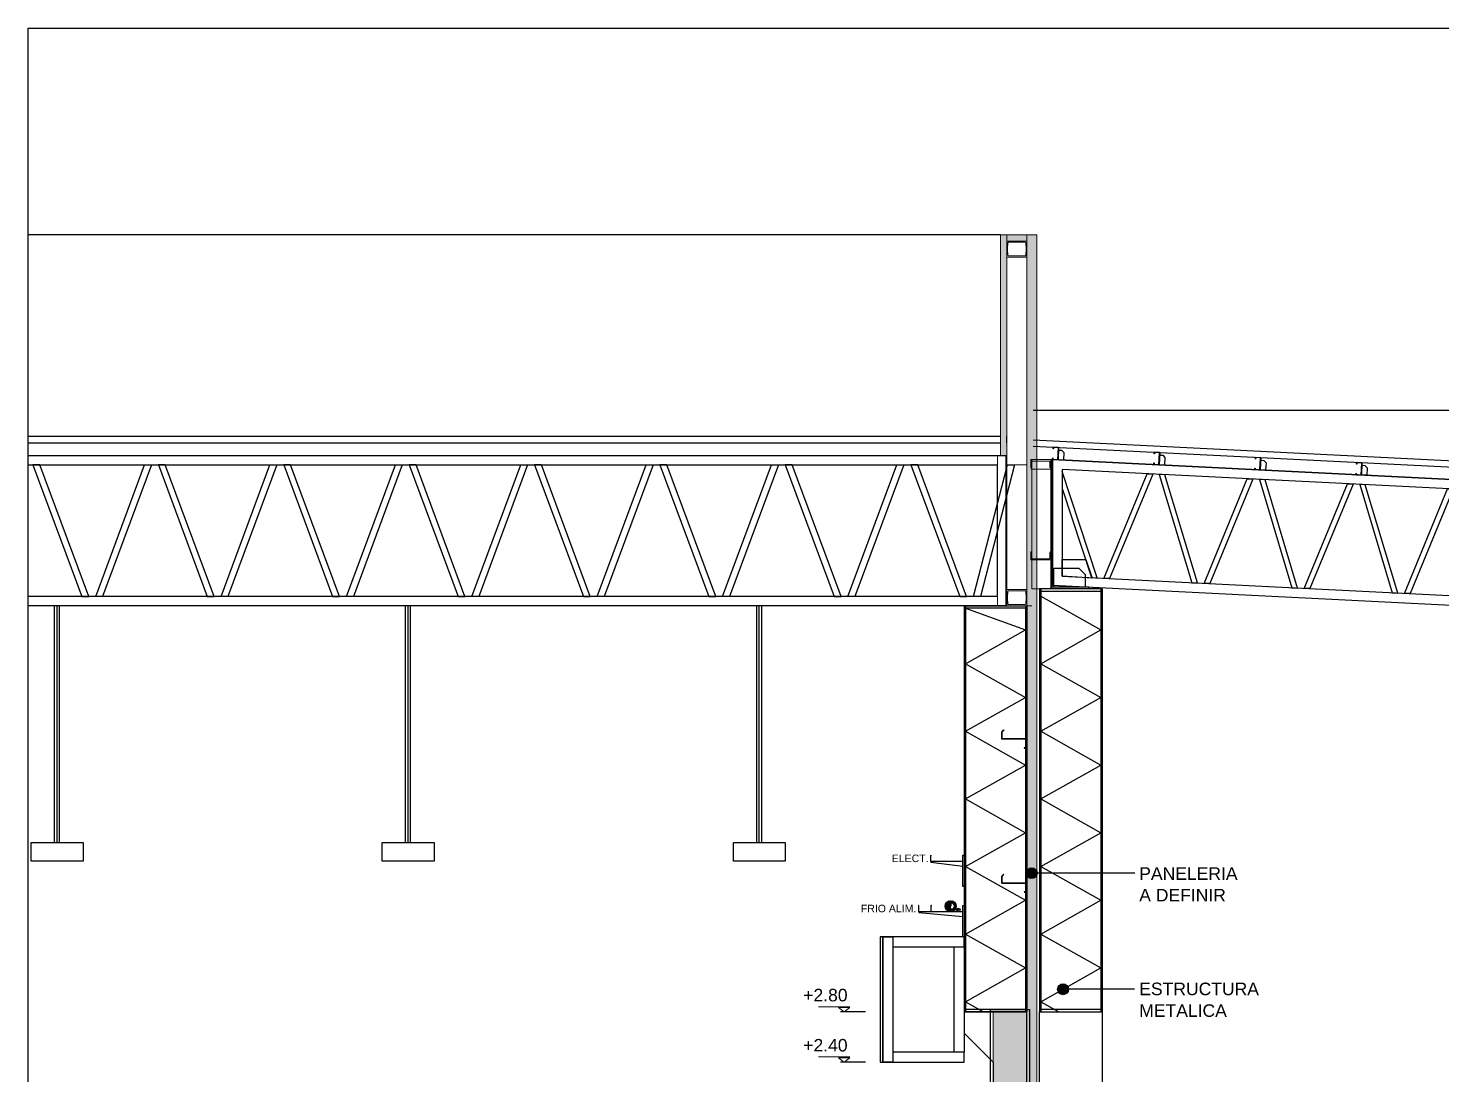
# Model space of a CAD drawing. Header units: inches. Extents: x -309 to 190, y -1585 to -1350.
# Drawn here: x -12.25 to -0.98, y -1406.21 to -1397.86 of the extents above; entities that cross this region are included whole.
import ezdxf

# ---------------------------------------------------------------- set-up
doc = ezdxf.new("R2010")
doc.units = ezdxf.units.IN
doc.header["$MEASUREMENT"] = 0
doc.linetypes.add('HIDDEN', pattern=[0.375, 0.25, -0.125])
doc.layers.get('0').update_dxf_attribs({"color": 9, "linetype": 'CONTINUOUS'})
for name, color, linetype in [('0-TISI-TITULOS', 9, 'CONTINUOUS'), ('0.50', 9, 'CONTINUOUS'), ('01-TISI-COTAS', 9, 'CONTINUOUS'), ('02', 9, 'CONTINUOUS'), ('10-TEXTO-20', 9, 'CONTINUOUS'), ('COLOR MURO MUNI', 9, 'CONTINUOUS'), ('condensador', 9, 'HIDDEN'), ('COT', 9, 'CONTINUOUS'), ('REVOQUE', 9, 'CONTINUOUS'), ('TEXTOS', 9, 'CONTINUOUS'), ('V1', 9, 'CONTINUOUS')]:
    doc.layers.add(name, color=color, linetype=linetype)
for name, color, linetype, lineweight in [('cotas', 9, 'CONTINUOUS', 15), ('MUR_REF_MUROS', 9, 'CONTINUOUS', 9), ('MURO 27', 9, 'CONTINUOUS', 9), ('OT_SECCION_EDIFICIO', 9, 'CONTINUOUS', 15), ('referencias 01', 9, 'CONTINUOUS', 18)]:
    doc.layers.add(name, color=color, linetype=linetype, lineweight=lineweight)
doc.styles.add('COTAS', font='arial.ttf')
doc.styles.add('ROMANS', font='arial.ttf')

# ---------------------------------------------------------------- blocks, each defined once
blk = doc.blocks.new('Z 20060252')
at = {"layer": '01-TISI-COTAS', "ltscale": 3}
for p, q in [((-196, 2), (-4, 2)), ((-196, 0), (-4, 0)), ((-16, 74), (-17, 73)), ((-2, 55), (-17, 73)), ((-1, 56), (-16, 74)), ((-2, 4), (-2, 54)), ((0, 4), (0, 54)), ((-200, -2), (-200, -56)), ((-198, -2), (-198, -56)), ((-198, -59), (-180, -73)), ((-197, -58), (-179, -72)), ((-180, -73), (-179, -72))]:
    blk.add_line(p, q, dxfattribs=at)
for centre, radius, start, end in [((-196, -2), 4, 90, 180), ((-196, -2), 2, 90, 180), ((-4, 4), 2, 270, 0), ((-4, 4), 4, 270, 0), ((-4, 54), 2, 0, 39.6404), ((-4, 54), 4, 0, 39.6404), ((-196, -56), 4, 180, 231.9339), ((-196, -56), 2, 180, 231.9339)]:
    blk.add_arc(centre, radius, start, end, dxfattribs=at)

msp = doc.modelspace()

# ---------------------------------------------------------------- hatches: boundary and pattern name
h = msp.add_hatch(color=256)
h.dxf.hatch_style = 1
edge = h.paths.add_edge_path()
edge.add_arc((-4.248, -1404.602), 0.0433, 0, 360)
h = msp.add_hatch()
h.set_pattern_fill('HONEY', color=256, scale=0.04)
h.set_pattern_definition([(0, (-274.459841, -917.400465), (0.0075, 0.00433012702), [0.005, -0.01]), (120, (-274.459841, -917.400465), (-0.0075, 0.00433012702), [0.005, -0.01]), (60, (-274.459841, -917.400465), (0, 0.008660254038), [-0.01, 0.005])])
h.paths.add_polyline_path([(-4.937, -1404.865, 0.398927), (-4.896, -1404.909), (-4.891, -1404.909, 0.398927), (-4.85, -1404.865, 1)])
h.paths.add_polyline_path([(-4.866, -1404.865, -1), (-4.921, -1404.865, -1)], flags=16)
h = msp.add_hatch(color=256)
h.dxf.hatch_style = 1
h.paths.add_polyline_path([(-4.913, -1404.845, 0.198912), (-4.921, -1404.865, 0.599424), (-4.878, -1404.888), (-4.879, -1404.888, -0.82148), (-4.894, -1404.865, 1)])
h = msp.add_hatch(color=256)
h.dxf.hatch_style = 1
h.paths.add_polyline_path([(-4.843, -1404.885, 0.198912), (-4.847, -1404.895, 0.651507), (-4.824, -1404.905), (-4.824, -1404.905, -0.954787), (-4.833, -1404.895, 1)])
h = msp.add_hatch(color=256)
h.dxf.hatch_style = 1
edge = h.paths.add_edge_path()
edge.add_arc((-3.998, -1405.528), 0.0433, 0, 360)
at = {"layer": '0.50'}
for points in [[(-4.496, -1401.269), (-4.496, -1399.509), (-4.266, -1399.509), (-4.266, -1399.545), (-4.266, -1399.559), (-4.286, -1399.559), (-4.286, -1399.559), (-4.446, -1399.559), (-4.446, -1401.269)], [(-4.206, -1399.509), (-4.206, -1406.507), (-4.286, -1406.507), (-4.286, -1399.509)]]:
    msp.add_hatch(color=256, dxfattribs=at).paths.add_polyline_path(points)
at = {"layer": 'MURO 27'}
msp.add_hatch(color=256, dxfattribs=at).paths.add_polyline_path([(-4.555, -1405.709), (-4.285, -1405.709), (-4.285, -1408.589), (-4.555, -1408.589)])

# ---------------------------------------------------------------- linework, layer by layer
for p, q in [((-4.032, -1401.306), (-4.092, -1401.303)), ((-12.041, -1404.358, 0), (-12.041, -1402.469, 0)), ((-12.021, -1404.358, 0), (-12.021, -1402.469, 0)), ((-12.001, -1404.358, 0), (-12.001, -1402.469, 0)), ((-9.241, -1404.358, 0), (-9.241, -1402.469, 0)), ((-9.221, -1404.358, 0), (-9.221, -1402.469, 0)), ((-9.201, -1404.358, 0), (-9.201, -1402.469, 0)), ((-6.441, -1404.358, 0), (-6.441, -1402.469, 0)), ((-6.421, -1404.358, 0), (-6.421, -1402.469, 0)), ((-6.401, -1404.358, 0), (-6.401, -1402.469, 0))]:
    msp.add_line(p, q)
for points in [[(4.666, -1411.615), (-12.251, -1411.615), (-12.251, -1397.862), (4.666, -1397.862)], [(-3.328, -1401.416), (-3.283, -1401.418), (-3.627, -1402.252), (-3.672, -1402.25)], [(-3.185, -1401.423), (-3.23, -1401.421), (-2.971, -1402.285), (-2.926, -1402.287)], [(-2.529, -1401.456), (-2.484, -1401.458), (-2.828, -1402.292), (-2.873, -1402.29)], [(-2.386, -1401.463), (-2.431, -1401.461), (-2.172, -1402.325), (-2.127, -1402.327)], [(-1.73, -1401.496), (-1.685, -1401.498), (-2.029, -1402.332), (-2.074, -1402.33)], [(-1.587, -1401.503), (-1.632, -1401.501), (-1.373, -1402.365), (-1.328, -1402.367)], [(-0.931, -1401.536), (-0.886, -1401.538), (-1.23, -1402.372), (-1.275, -1402.37)], [(-4.091, -1402.32), (-4.091, -1402.332), (-3.791, -1402.332), (-3.791, -1402.319)]]:
    msp.add_lwpolyline(points, close=True)
at = {"elevation": 0}
for points in [[(-4.446, -1401.169), (-4.446, -1401.169), (-4.446, -1401.119), (-4.446, -1401.119)], [(-12.251, -1401.269), (-4.454, -1401.269), (-4.454, -1402.469), (-12.251, -1402.469)], [(-12.251, -1401.344), (-4.522, -1401.344), (-4.522, -1402.394), (-12.251, -1402.394)], [(-12.213, -1401.344), (-11.823, -1402.394), (-11.768, -1402.394), (-12.158, -1401.344), (-12.213, -1401.344)], [(-11.268, -1401.344), (-11.658, -1402.394), (-11.713, -1402.394), (-11.323, -1401.344), (-11.268, -1401.344)], [(-11.213, -1401.344), (-10.823, -1402.394), (-10.768, -1402.394), (-11.158, -1401.344), (-11.213, -1401.344)], [(-10.268, -1401.344), (-10.658, -1402.394), (-10.713, -1402.394), (-10.323, -1401.344), (-10.268, -1401.344)], [(-10.213, -1401.344), (-9.823, -1402.394), (-9.768, -1402.394), (-10.158, -1401.344), (-10.213, -1401.344)], [(-9.268, -1401.344), (-9.658, -1402.394), (-9.713, -1402.394), (-9.323, -1401.344), (-9.268, -1401.344)], [(-9.213, -1401.344), (-8.823, -1402.394), (-8.768, -1402.394), (-9.158, -1401.344), (-9.213, -1401.344)], [(-8.268, -1401.344), (-8.658, -1402.394), (-8.713, -1402.394), (-8.323, -1401.344), (-8.268, -1401.344)], [(-8.213, -1401.344), (-7.823, -1402.394), (-7.768, -1402.394), (-8.158, -1401.344), (-8.213, -1401.344)], [(-7.268, -1401.344), (-7.658, -1402.394), (-7.713, -1402.394), (-7.323, -1401.344), (-7.268, -1401.344)], [(-7.213, -1401.344), (-6.823, -1402.394), (-6.768, -1402.394), (-7.158, -1401.344), (-7.213, -1401.344)], [(-6.268, -1401.344), (-6.658, -1402.394), (-6.713, -1402.394), (-6.323, -1401.344), (-6.268, -1401.344)], [(-6.213, -1401.344), (-5.823, -1402.394), (-5.768, -1402.394), (-6.158, -1401.344), (-6.213, -1401.344)], [(-5.268, -1401.344), (-5.658, -1402.394), (-5.713, -1402.394), (-5.323, -1401.344), (-5.268, -1401.344)], [(-5.211, -1401.344), (-4.822, -1402.394), (-4.767, -1402.394), (-5.156, -1401.344), (-5.211, -1401.344)], [(-4.385, -1401.344), (-4.656, -1402.394), (-4.711, -1402.394), (-4.44, -1401.344), (-4.385, -1401.344)], [(-4.786, -1402.469), (-4.286, -1402.469)]]:
    msp.add_lwpolyline(points, dxfattribs=at)
for points in [[(-4.038, -1401.302, -0.413404), (-4.042, -1401.305), (-4.078, -1401.303, -0.399684), (-4.081, -1401.3), (-4.08, -1401.289), (-4.079, -1401.289), (-4.078, -1401.289), (-4.079, -1401.3, 0.391224), (-4.077, -1401.302), (-4.042, -1401.303, 0.414425), (-4.04, -1401.302), (-4.035, -1401.209, 0.414735), (-4.037, -1401.207), (-4.073, -1401.205, 0.377966), (-4.074, -1401.207), (-4.075, -1401.218), (-4.077, -1401.218), (-4.077, -1401.216), (-4.076, -1401.207, -0.386481), (-4.073, -1401.204), (-4.037, -1401.205, -0.413775), (-4.033, -1401.209)], [(-3.231, -1401.342, -0.413404), (-3.235, -1401.346), (-3.271, -1401.344, -0.399684), (-3.274, -1401.34), (-3.274, -1401.329), (-3.272, -1401.329), (-3.272, -1401.329), (-3.272, -1401.34, 0.391224), (-3.271, -1401.342), (-3.235, -1401.344, 0.414425), (-3.233, -1401.342), (-3.229, -1401.249, 0.414735), (-3.23, -1401.247), (-3.266, -1401.246, 0.377966), (-3.268, -1401.247), (-3.268, -1401.258), (-3.27, -1401.258), (-3.27, -1401.257), (-3.27, -1401.247, -0.386481), (-3.266, -1401.244), (-3.23, -1401.246, -0.413775), (-3.227, -1401.249)], [(-2.425, -1401.382, -0.413404), (-2.429, -1401.386), (-2.464, -1401.384, -0.399684), (-2.468, -1401.38), (-2.467, -1401.37), (-2.466, -1401.37), (-2.465, -1401.37), (-2.466, -1401.38, 0.391224), (-2.464, -1401.382), (-2.428, -1401.384, 0.414425), (-2.427, -1401.382), (-2.422, -1401.29, 0.414735), (-2.424, -1401.288), (-2.46, -1401.286, 0.377966), (-2.461, -1401.288), (-2.462, -1401.298), (-2.464, -1401.298), (-2.463, -1401.297), (-2.463, -1401.288, -0.386481), (-2.46, -1401.284), (-2.424, -1401.286, -0.413775), (-2.42, -1401.29)], [(-1.618, -1401.423, -0.413404), (-1.622, -1401.426), (-1.658, -1401.424, -0.399684), (-1.661, -1401.421), (-1.661, -1401.41), (-1.659, -1401.41), (-1.659, -1401.41), (-1.659, -1401.421, 0.391224), (-1.658, -1401.423), (-1.622, -1401.424, 0.414425), (-1.62, -1401.423), (-1.615, -1401.33, 0.414735), (-1.617, -1401.328), (-1.653, -1401.326, 0.377966), (-1.655, -1401.328), (-1.655, -1401.339), (-1.657, -1401.339), (-1.657, -1401.337), (-1.656, -1401.328, -0.386481), (-1.653, -1401.325), (-1.617, -1401.326, -0.413775), (-1.614, -1401.33)]]:
    msp.add_lwpolyline(points, format="xyb", close=True)
for points in [[(-4.034, -1401.227), (-4.009, -1401.228), (-3.992, -1401.247), (-3.995, -1401.307), (-4.038, -1401.305), (-4.034, -1401.227)], [(-4.082, -1401.303), (-4.081, -1402.304), (4.666, -1402.742)], [(4.666, -1401.741), (-4.082, -1401.303)], [(-4.082, -1401.303), (4.666, -1401.741)], [(-3.228, -1401.267), (-3.203, -1401.268), (-3.186, -1401.287), (-3.189, -1401.348), (-3.232, -1401.346), (-3.228, -1401.267)], [(-2.421, -1401.308), (-2.396, -1401.309), (-2.379, -1401.328), (-2.382, -1401.388), (-2.425, -1401.386), (-2.421, -1401.308)], [(-1.615, -1401.348), (-1.59, -1401.349), (-1.573, -1401.368), (-1.576, -1401.428), (-1.618, -1401.426), (-1.615, -1401.348)], [(4.666, -1401.816), (-4.006, -1401.382), (-4.006, -1402.233), (4.666, -1402.667)], [(-4.006, -1401.532), (-3.77, -1402.244), (-3.725, -1402.247), (-4.006, -1401.397)], [(-3.815, -1402.1), (-3.766, -1402.248), (-4.006, -1402.233), (-4.006, -1402.1), (-3.815, -1402.1)], [(-4.021, -1402.17), (-3.871, -1402.169), (-3.821, -1402.219), (-3.821, -1402.319), (-4.071, -1402.32), (-4.071, -1402.17), (-4.021, -1402.17), (-3.871, -1402.169)], [(-3.686, -1402.333), (-4.186, -1402.333)], [(-4.775, -1402.489), (-4.297, -1402.661)], [(-4.175, -1402.392), (-3.697, -1402.661)], [(-4.775, -1402.931), (-4.297, -1402.661)], [(-4.175, -1402.931), (-3.697, -1402.661)], [(-4.775, -1402.931), (-4.297, -1403.201)], [(-4.175, -1402.931), (-3.697, -1403.201)], [(-4.775, -1403.47), (-4.297, -1403.201)], [(-4.175, -1403.47), (-3.697, -1403.201)], [(-4.775, -1403.47), (-4.297, -1403.74)], [(-4.175, -1403.47), (-3.697, -1403.74)], [(-4.775, -1404.01), (-4.297, -1403.74)], [(-4.175, -1404.01), (-3.697, -1403.74)], [(-4.775, -1404.01), (-4.297, -1404.279)], [(-4.175, -1404.01), (-3.697, -1404.279)], [(-4.775, -1404.549), (-4.297, -1404.279)], [(-4.175, -1404.549), (-3.697, -1404.279)], [(-4.775, -1404.549), (-4.297, -1404.818)], [(-3.424, -1404.602), (-4.248, -1404.602)], [(-4.175, -1404.549), (-3.697, -1404.818)], [(-4.775, -1405.088), (-4.297, -1404.818)], [(-4.175, -1405.088), (-3.697, -1404.818)], [(-4.775, -1405.088), (-4.297, -1405.358)], [(-4.175, -1405.088), (-3.697, -1405.358)], [(-4.775, -1405.627), (-4.297, -1405.358)], [(-4.175, -1405.627), (-3.697, -1405.358)], [(-3.427, -1405.528), (-3.998, -1405.528)], [(-4.775, -1405.627), (-4.631, -1405.709)], [(-4.175, -1405.627), (-4.031, -1405.709)]]:
    msp.add_lwpolyline(points)
for points in [[(-12.227, -1404.358), (-11.814, -1404.358), (-11.814, -1404.507), (-12.227, -1404.507)], [(-9.427, -1404.358), (-9.014, -1404.358), (-9.014, -1404.507), (-9.427, -1404.507)], [(-6.627, -1404.358), (-6.214, -1404.358), (-6.214, -1404.507), (-6.627, -1404.507)]]:
    msp.add_lwpolyline(points, close=True, dxfattribs=at)
for centre, radius in [((-4.248, -1404.602), 0.0433), ((-4.894, -1404.865), 0.0438), ((-4.894, -1404.865), 0.0278), ((-4.833, -1404.895), 0.0138), ((-3.998, -1405.528), 0.0433)]:
    msp.add_circle(centre, radius)
for centre, radius, start, end in [((-4.903, -1404.855), 0.0139, 315, 135), ((-4.884, -1404.875), 0.0139, 135, 315), ((-4.838, -1404.89), 0.0069, 315, 135), ((-4.828, -1404.9), 0.0069, 135, 315)]:
    msp.add_arc(centre, radius, start, end)
at = {"layer": '0-TISI-TITULOS', "elevation": 0}
msp.add_lwpolyline([(-4.786, -1405.709), (-4.286, -1405.709)], dxfattribs=at)
at = {"layer": '0-TISI-TITULOS'}
for points in [[(-4.286, -1408.589), (-4.286, -1405.709), (-4.786, -1405.709), (-4.786, -1405.879), (-4.556, -1406.109), (-4.556, -1408.589), (-4.286, -1408.589)], [(-4.186, -1408.589), (-4.186, -1405.709), (-3.686, -1405.709), (-3.686, -1405.879), (-3.686, -1406.109), (-3.686, -1408.589), (-4.186, -1408.589)]]:
    msp.add_lwpolyline(points, dxfattribs=at)
at = {"layer": '02'}
for points in [[(-5.436, -1405.109), (-5.456, -1405.109), (-5.456, -1406.109), (-5.436, -1406.109)], [(-5.356, -1406.109), (-5.436, -1406.109), (-5.436, -1405.109), (-5.356, -1405.109)], [(-4.786, -1405.109), (-5.356, -1405.109), (-5.356, -1405.189), (-4.786, -1405.189)], [(-4.786, -1406.029), (-4.866, -1406.029), (-4.866, -1405.189), (-4.786, -1405.189)], [(-4.786, -1406.029), (-5.356, -1406.029), (-5.356, -1406.109), (-4.786, -1406.109)]]:
    msp.add_lwpolyline(points, close=True, dxfattribs=at)
msp.add_lwpolyline([(-4.786, -1405.109), (-5.436, -1405.109), (-5.436, -1406.109), (-4.786, -1406.109)], dxfattribs=at)
at = {"layer": 'COLOR MURO MUNI'}
msp.add_line((-4.497, -1399.509), (-12.251, -1399.509), dxfattribs=at)
at = {"layer": 'condensador', "linetype": 'ByBlock'}
msp.add_line((-4.237, -1400.909), (4.666, -1400.909, 0), dxfattribs=at)
at = {"layer": 'COT'}
for p, q in [((-4.186, -1402.333), (-4.186, -1405.709, 0)), ((-4.175, -1402.333), (-4.175, -1405.709, 0)), ((-3.697, -1402.333), (-3.697, -1405.709, 0)), ((-3.686, -1402.333), (-3.686, -1405.709, 0)), ((-4.786, -1402.469, 0), (-4.786, -1405.709, 0)), ((-4.775, -1402.469, 0), (-4.775, -1405.709, 0)), ((-4.297, -1402.469, 0), (-4.297, -1405.709, 0)), ((-4.286, -1402.469, 0), (-4.286, -1405.709, 0)), ((-4.786, -1405.687, 0), (-4.286, -1405.687, 0)), ((-4.186, -1405.687, 0), (-3.686, -1405.687, 0))]:
    msp.add_line(p, q, dxfattribs=at)
at = {"layer": 'COT', "elevation": 0}
for points in [[(-4.497, -1401.119), (-12.251, -1401.119)], [(-12.251, -1401.169), (-4.497, -1401.169)], [(-4.286, -1402.489), (-4.786, -1402.489)]]:
    msp.add_lwpolyline(points, dxfattribs=at)
at = {"layer": 'COT'}
for points in [[(-4.237, -1401.145), (4.666, -1401.59)], [(-4.237, -1401.195), (4.666, -1401.64)], [(-4.186, -1402.353), (-3.686, -1402.353)]]:
    msp.add_lwpolyline(points, dxfattribs=at)
at = {"layer": 'cotas'}
for points in [[(-5.948, -1405.668), (-5.698, -1405.668)], [(-5.948, -1406.068), (-5.698, -1406.068)]]:
    msp.add_lwpolyline(points, dxfattribs=at)
for points in [[(-5.743, -1405.709), (-5.788, -1405.674), (-5.698, -1405.674), (-5.743, -1405.709)], [(-5.743, -1406.109), (-5.788, -1406.074), (-5.698, -1406.074), (-5.743, -1406.109)]]:
    msp.add_lwpolyline(points, close=True, dxfattribs=at)
at = {"layer": 'MUR_REF_MUROS'}
msp.add_lwpolyline([(-4.556, -1408.589), (-4.556, -1405.709), (-4.286, -1405.709), (-4.286, -1408.589)], dxfattribs=at)
at = {"layer": 'OT_SECCION_EDIFICIO'}
for p, q in [((-4.496, -1401.269), (-4.496, -1399.509)), ((-4.496, -1399.509), (-4.446, -1399.509)), ((-4.496, -1401.269), (-4.496, -1399.509)), ((-4.496, -1399.509), (-4.446, -1399.509)), ((-4.446, -1401.441), (-4.446, -1399.509)), ((-4.446, -1399.509), (-4.286, -1399.509)), ((-4.446, -1401.441), (-4.446, -1399.509)), ((-4.446, -1399.509), (-4.286, -1399.509)), ((-4.446, -1399.559), (-4.286, -1399.559)), ((-4.446, -1399.559), (-4.286, -1399.559)), ((-4.286, -1399.559), (-4.286, -1399.509)), ((-4.446, -1399.689), (-4.286, -1399.689)), ((-4.446, -1399.689), (-4.286, -1399.689))]:
    msp.add_line(p, q, dxfattribs=at)
for points in [[(-4.446, -1399.509), (-4.236, -1399.509)], [(-4.446, -1399.509), (-4.266, -1399.509)], [(-4.446, -1399.559), (-4.286, -1399.559), (-4.286, -1399.624)], [(-4.446, -1399.559), (-4.286, -1399.559), (-4.286, -1399.624)], [(-4.446, -1399.689), (-4.286, -1399.689), (-4.286, -1399.624)], [(-4.446, -1399.689), (-4.286, -1399.689), (-4.286, -1399.624)], [(-4.096, -1401.378), (-4.256, -1401.378)], [(-4.096, -1402.038), (-4.096, -1401.368)]]:
    msp.add_lwpolyline(points, dxfattribs=at)
for points in [[(-4.286, -1402.469), (-4.446, -1402.469), (-4.446, -1399.509), (-4.286, -1399.509)], [(-4.286, -1402.469), (-4.446, -1402.469), (-4.446, -1399.509), (-4.286, -1399.509)], [(-4.246, -1402.333), (-4.086, -1402.333), (-4.086, -1401.303), (-4.246, -1401.303)], [(-4.09, -1401.303), (-4.096, -1401.303), (-4.096, -1402.333), (-4.09, -1402.333)]]:
    msp.add_lwpolyline(points, close=True, dxfattribs=at)
for points in [[(-4.299, -1399.569, -0.400769), (-4.294, -1399.574), (-4.292, -1399.619, 0.400769), (-4.287, -1399.624), (-4.286, -1399.624), (-4.286, -1399.559), (-4.446, -1399.559), (-4.446, -1399.624), (-4.445, -1399.624, 0.400769), (-4.44, -1399.619), (-4.438, -1399.574, -0.400769), (-4.433, -1399.569)], [(-4.299, -1399.569, -0.400769), (-4.294, -1399.574), (-4.292, -1399.619, 0.400769), (-4.287, -1399.624), (-4.286, -1399.624), (-4.286, -1399.559), (-4.446, -1399.559), (-4.446, -1399.624), (-4.445, -1399.624, 0.400769), (-4.44, -1399.619), (-4.438, -1399.574, -0.400769), (-4.433, -1399.569)], [(-4.299, -1399.678, 0.400769), (-4.294, -1399.673), (-4.292, -1399.628, -0.400769), (-4.287, -1399.624), (-4.286, -1399.624), (-4.286, -1399.689), (-4.446, -1399.689), (-4.446, -1399.624), (-4.445, -1399.624, -0.400769), (-4.44, -1399.628), (-4.438, -1399.673, 0.400769), (-4.433, -1399.678)], [(-4.299, -1399.678, 0.400769), (-4.294, -1399.673), (-4.292, -1399.628, -0.400769), (-4.287, -1399.624), (-4.286, -1399.624), (-4.286, -1399.689), (-4.446, -1399.689), (-4.446, -1399.624), (-4.445, -1399.624, -0.400769), (-4.44, -1399.628), (-4.438, -1399.673, 0.400769), (-4.433, -1399.678)], [(-4.109, -1401.314, -0.400769), (-4.104, -1401.318), (-4.102, -1401.363, 0.400769), (-4.097, -1401.368), (-4.096, -1401.368), (-4.096, -1401.303), (-4.256, -1401.303), (-4.256, -1401.368), (-4.255, -1401.368, 0.400769), (-4.25, -1401.363), (-4.248, -1401.318, -0.400769), (-4.243, -1401.314)], [(-4.109, -1402.093, 0.400769), (-4.104, -1402.088), (-4.102, -1402.043, -0.400769), (-4.097, -1402.038), (-4.096, -1402.038), (-4.096, -1402.103), (-4.256, -1402.103), (-4.256, -1402.038), (-4.255, -1402.038, -0.400769), (-4.25, -1402.043), (-4.248, -1402.088, 0.400769), (-4.243, -1402.093)]]:
    msp.add_lwpolyline(points, format="xyb", close=True, dxfattribs=at)
at = {"layer": 'OT_SECCION_EDIFICIO', "elevation": 0}
msp.add_lwpolyline([(-4.206, -1399.509), (-4.206, -1406.507), (-4.286, -1406.507), (-4.286, -1399.509)], close=True, dxfattribs=at)
for points in [[(-4.446, -1402.469), (-4.521, -1402.469), (-4.521, -1401.269), (-4.446, -1401.269)], [(-4.446, -1402.469), (-4.452, -1402.469), (-4.452, -1401.269), (-4.446, -1401.269)], [(-4.446, -1402.004), (-4.446, -1401.334)], [(-4.446, -1401.344), (-4.286, -1401.344)]]:
    msp.add_lwpolyline(points, dxfattribs=at)
for points in [[(-4.433, -1402.349, 0.400769), (-4.438, -1402.354), (-4.44, -1402.399, -0.400769), (-4.445, -1402.404), (-4.446, -1402.404), (-4.446, -1402.339), (-4.286, -1402.339), (-4.286, -1402.404), (-4.287, -1402.404, -0.400769), (-4.292, -1402.399), (-4.294, -1402.354, 0.400769), (-4.299, -1402.349)], [(-4.433, -1402.458, -0.400769), (-4.438, -1402.453), (-4.44, -1402.408, 0.400769), (-4.445, -1402.404), (-4.446, -1402.404), (-4.446, -1402.469), (-4.286, -1402.469), (-4.286, -1402.404), (-4.287, -1402.404, 0.400769), (-4.292, -1402.408), (-4.294, -1402.453, -0.400769), (-4.299, -1402.458)]]:
    msp.add_lwpolyline(points, format="xyb", close=True, dxfattribs=at)
at = {"layer": 'referencias 01'}
msp.add_line((-4.286, -1402.469, 0), (-4.246, -1402.469, 0), dxfattribs=at)
msp.add_lwpolyline([(-4.496, -1401.269), (-4.496, -1399.509), (-4.286, -1399.509), (-4.286, -1399.559), (-4.349, -1399.559), (-4.349, -1399.559), (-4.286, -1399.559), (-4.286, -1399.559), (-4.446, -1399.559), (-4.446, -1401.269)], close=True, dxfattribs=at)
at = {"layer": 'REVOQUE'}
msp.add_lwpolyline([(-4.576, -1408.509), (-4.576, -1405.689), (-4.266, -1405.689), (-4.266, -1408.509)], dxfattribs=at)
at = {"layer": 'TEXTOS'}
for points in [[(-4.798, -1404.464), (-4.798, -1404.46, 1), (-4.801, -1404.46), (-4.801, -1404.509), (-5.051, -1404.509), (-5.051, -1404.46, 1), (-5.053, -1404.46), (-5.053, -1404.464)], [(-5.048, -1404.864), (-5.048, -1404.86, 1), (-5.051, -1404.86), (-5.051, -1404.909), (-5.148, -1404.909), (-5.148, -1404.86, 1), (-5.151, -1404.86), (-5.151, -1404.864)]]:
    msp.add_lwpolyline(points, format="xyb", dxfattribs=at)
for points in [[(-5.573, -1405.709), (-5.773, -1405.709)], [(-5.573, -1406.109), (-5.773, -1406.109)]]:
    msp.add_lwpolyline(points, dxfattribs=at)
at = {"layer": 'V1'}
for points in [[(-4.798, -1404.509), (-5.051, -1404.509), (-5.051, -1404.515), (-4.798, -1404.547)], [(-4.798, -1404.459), (-4.786, -1404.459), (-4.786, -1404.709), (-4.798, -1404.709)], [(-4.798, -1404.859), (-4.786, -1404.859), (-4.786, -1405.109), (-4.798, -1405.109)], [(-4.798, -1404.909), (-5.148, -1404.909), (-5.148, -1404.915), (-4.798, -1404.947)]]:
    msp.add_lwpolyline(points, close=True, dxfattribs=at)

# ---------------------------------------------------------------- block references
at = {"layer": '01-TISI-COTAS', "xscale": -0.001, "yscale": 0.001, "zscale": 0.001}
for p in [(-4.486, -1403.533), (-4.486, -1404.683)]:
    msp.add_blockref('Z 20060252', p, dxfattribs=at)

# ---------------------------------------------------------------- texts
at = {"layer": '10-TEXTO-20', "style": 'ROMANS'}
for s, p in [('PANELERIA', (-3.39, -1404.655)), ('A DEFINIR', (-3.39, -1404.827)), ('ESTRUCTURA', (-3.39, -1405.575)), ('METALICA', (-3.39, -1405.748))]:
    msp.add_text(s, height=0.1, dxfattribs=at).set_placement(p)
at = {"layer": '10-TEXTO-20', "char_height": 0.1, "attachment_point": 5, "style": 'ROMANS'}
for s, insert in [('\\A1;+2.80', (-5.893, -1405.575)), ('\\A1;+2.40', (-5.893, -1405.975))]:
    msp.add_mtext(s, dxfattribs=dict(at, insert=insert))
at = {"layer": 'TEXTOS', "char_height": 0.06, "attachment_point": 5, "style": 'COTAS'}
for s, insert in [('\\A1;ELECT.', (-5.217, -1404.484)), ('\\A1;FRIO ALIM.', (-5.389, -1404.884))]:
    msp.add_mtext(s, dxfattribs=dict(at, insert=insert))

doc.saveas('drawing.dxf')
